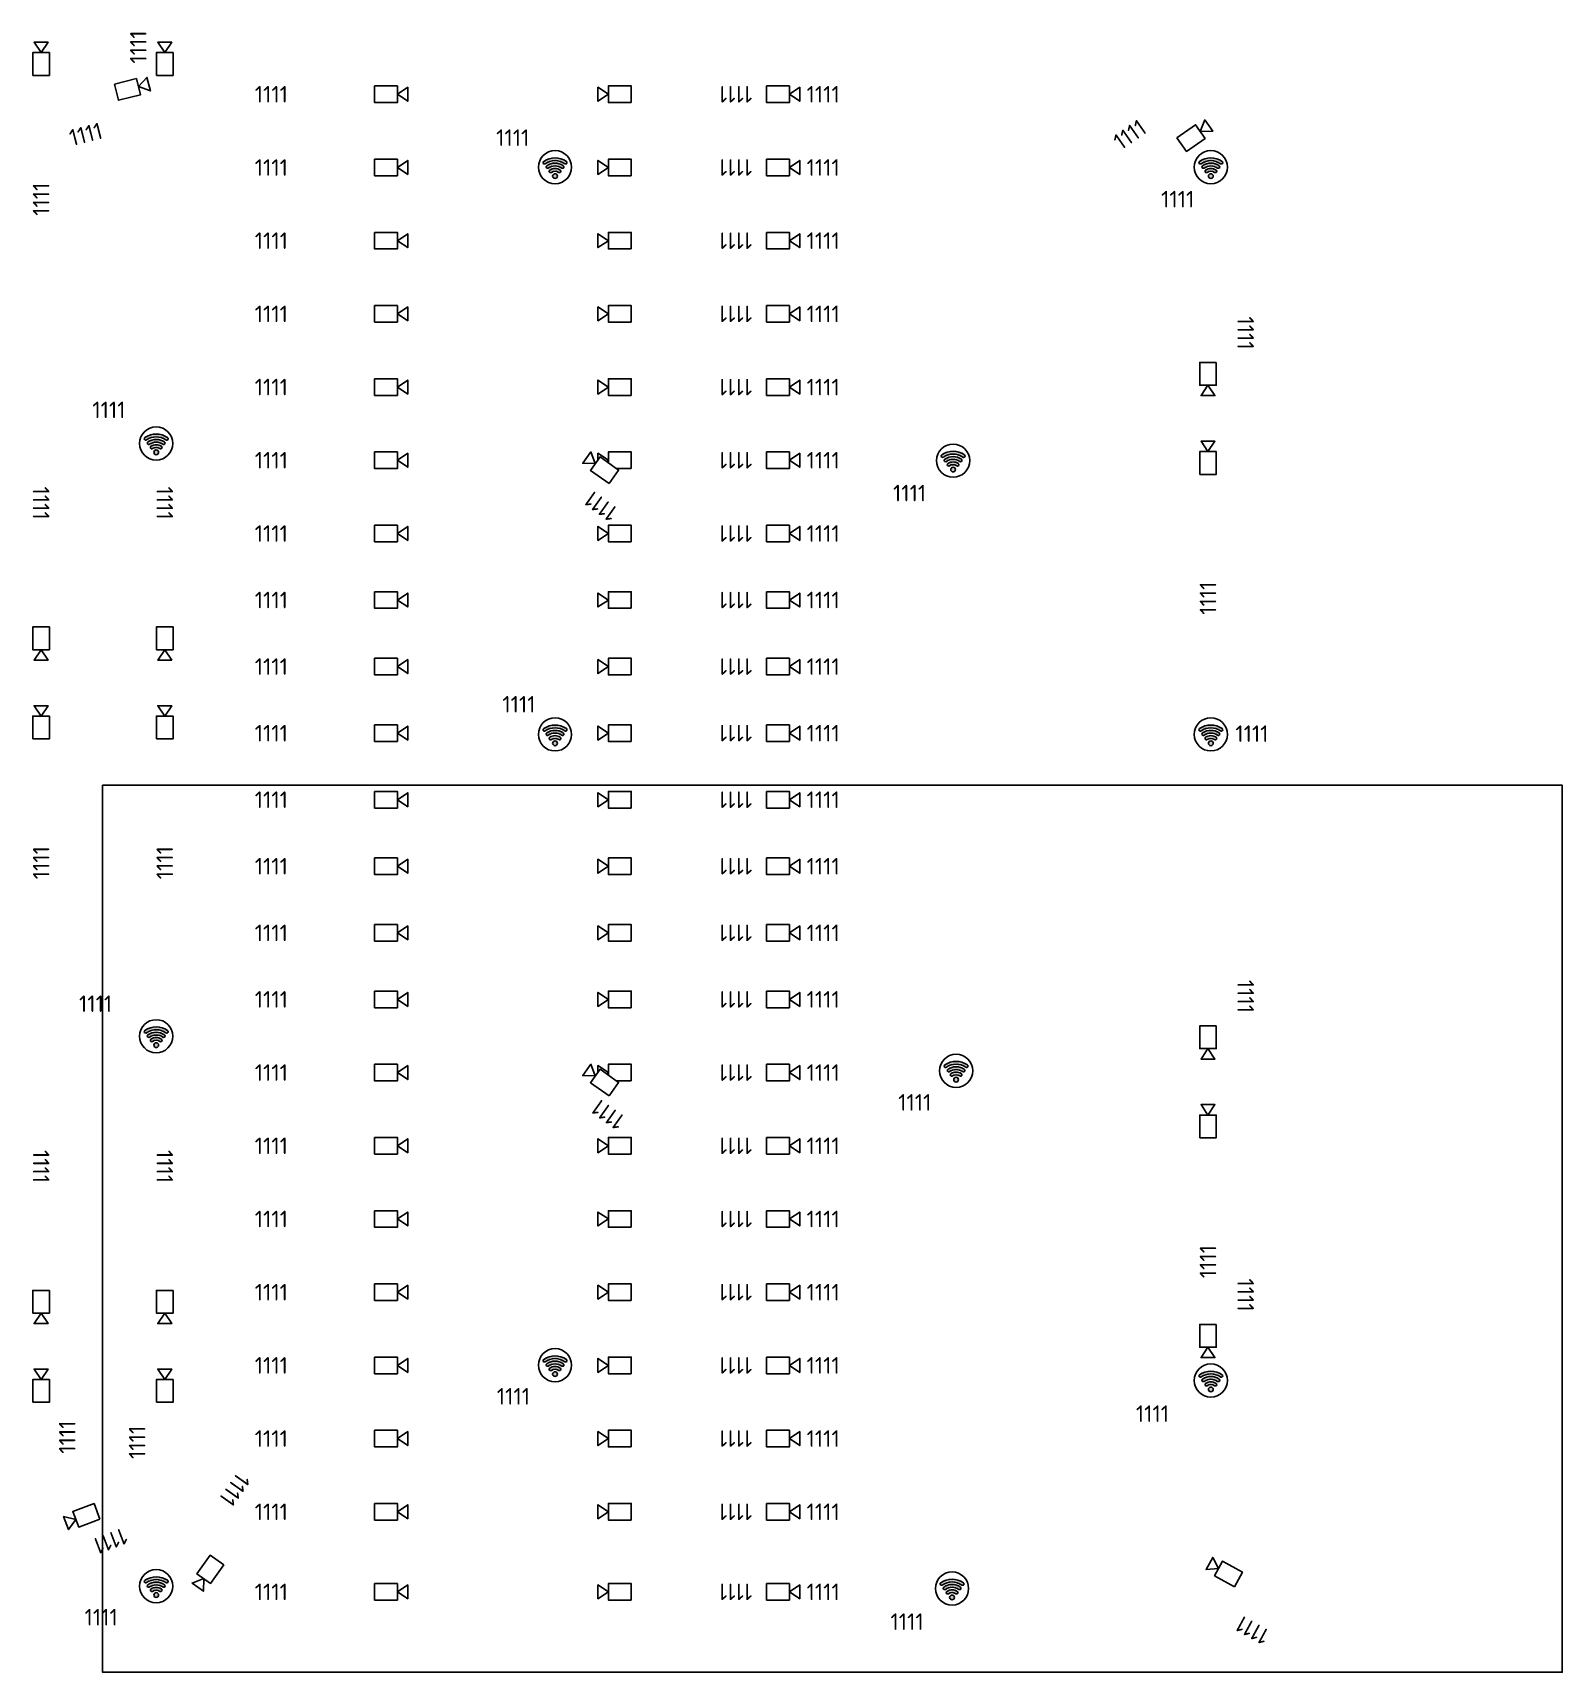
# Model space of a CAD drawing. Header units: millimetres. Extents: x -620 to 492225, y -805 to 106936.
# Drawn here: x 108115 to 154206, y -805 to 48616 of the extents above; entities that cross this region are included whole.
import ezdxf
from ezdxf.enums import TextEntityAlignment as Align

# ---------------------------------------------------------------- set-up
doc = ezdxf.new("R2010")
doc.units = ezdxf.units.MM
doc.set_wipeout_variables(frame=1)
for name, color, linetype in [('_WB_ATTR', 7, 'Continuous'), ('_WB_CAM_dome_2.8', 82, 'Continuous'), ('_WB_CAM_dome_4.0', 5, 'Continuous'), ('_WB_HIDDEN_ATTR', 7, 'Continuous'), ('_WB_WIFI_505', 5, 'Continuous')]:
    doc.layers.add(name, color=color, linetype=linetype)
doc.styles.add('WB_ISOCPEUR', font='isocpeur.ttf')

# ---------------------------------------------------------------- blocks, each defined once
blk = doc.blocks.new('camera')
at = {"layer": '_WB_ATTR', "style": 'WB_ISOCPEUR', "flags": 8}
blk.add_attdef('NAME', text='', height=250, dxfattribs=at).set_placement((619, 11), align=Align.MIDDLE_LEFT)
at = {"layer": '_WB_HIDDEN_ATTR', "style": 'WB_ISOCPEUR', "flags": 1}
for tag, p in [('MAC', (0, -671)), ('SERIAL_NUMBER', (0, -1002)), ('ICON', (0, -1333))]:
    blk.add_attdef(tag, text='', height=250, dxfattribs=at).set_placement(p, align=Align.MIDDLE_LEFT)
at = {"color": 255}
blk.add_wipeout([(0, 125), (343, 125), (343, 0), (500, 105), (500, -105), (343, 0), (343, -125), (0, -125)], dxfattribs=at)
blk.add_lwpolyline([(0, 125), (343, 125), (343, -125), (0, -125)], close=True)
blk.add_lwpolyline([(343, 0), (500, 105), (500, -105), (343, 0)])
at = {"layer": '_WB_HIDDEN_ATTR', "style": 'WB_ISOCPEUR', "flags": 1}
blk.add_attdef('IP', text='', height=250, dxfattribs=at).set_placement((0, -340), align=Align.MIDDLE_LEFT)
blk = doc.blocks.new('AP')
at = {"layer": '_WB_ATTR', "style": 'WB_ISOCPEUR', "flags": 8}
blk.add_attdef('NAME', text='', height=250, dxfattribs=at).set_placement((369, 11), align=Align.MIDDLE_LEFT)
at = {"layer": '_WB_HIDDEN_ATTR', "style": 'WB_ISOCPEUR', "flags": 1}
for tag, p in [('MAC', (-250, -753)), ('SERIAL_NUMBER', (-250, -1084)), ('ICON', (-250, -1416))]:
    blk.add_attdef(tag, text='', height=250, dxfattribs=at).set_placement(p, align=Align.MIDDLE_LEFT)
at = {"color": 255}
blk.add_wipeout([(0, 250), (-13, 250), (-22, 249), (-33, 248), (-48, 245), (-57, 243), (-71, 240), (-81, 237), (-94, 232), (-107, 226), (-121, 219), (-135, 210), (-148, 201), (-164, 188), (-172, 181), (-182, 171), (-191, 161), (-198, 152), (-205, 143), (-211, 134), (-218, 122), (-224, 111), (-230, 99), (-234, 88), (-238, 77), (-241, 65), (-244, 54), (-246, 44), (-248, 34), (-249, 18), (-250, 6), (-250, -10), (-249, -25), (-247, -41), (-244, -56), (-239, -73), (-236, -82), (-233, -92), (-226, -107), (-221, -117), (-214, -129), (-206, -142), (-197, -154), (-191, -161), (-186, -168), (-178, -176), (-172, -182), (-165, -188), (-157, -195), (-150, -200), (-143, -205), (-133, -212), (-125, -216), (-114, -223), (-104, -227), (-94, -232), (-84, -235), (-74, -239), (-63, -242), (-54, -244), (-41, -247), (-28, -248), (-14, -250), (0, -250), (16, -249), (34, -248), (51, -245), (62, -242), (78, -237), (91, -233), (108, -226), (120, -219), (130, -213), (140, -207), (151, -199), (161, -191), (173, -181), (173, -181), (187, -166), (198, -153), (198, -153), (207, -141), (211, -134), (217, -124), (223, -114), (223, -114), (228, -103), (232, -92), (238, -78), (241, -66), (244, -57), (246, -43), (248, -34), (249, -23), (250, -8), (250, 6), (249, 17), (248, 30), (247, 38), (247, 38), (246, 45), (244, 55), (242, 64), (239, 74), (236, 83), (232, 92), (226, 106), (220, 118), (212, 133), (204, 144), (199, 151), (191, 161), (186, 167), (176, 178), (165, 188), (154, 197), (146, 203), (138, 208), (127, 216), (110, 225), (96, 231), (87, 234), (81, 237), (66, 241), (59, 243), (48, 245), (38, 247), (32, 248), (21, 249), (12, 250)], dxfattribs=at)
h = blk.add_hatch(color=256)
h.dxf.hatch_style = 1
h.paths.add_polyline_path([(-171, 87, 1), (-147, 53, -0.313169), (147, 53, 1), (171, 87, 0.313169)])
h.paths.add_polyline_path([(101, -13, 1), (125, 22, 0.313169), (-125, 22, 1), (-101, -13, -0.313169)])
h.paths.add_polyline_path([(79, -44, 0.313169), (-79, -44, 1), (-55, -79, -0.313169), (55, -79, 1)])
h.paths.add_polyline_path([(36, -134, 1), (-36, -134, 1)])
for centre, radius in [((0, 0), 250), ((0, -134), 36)]:
    blk.add_circle(centre, radius)
for centre, radius, start, end in [((-159, 70), 21, 124.7778, 304.7778), ((0, -158), 299, 55.2222, 124.7778), ((0, -158), 257, 55.2222, 124.7778), ((-113, 4), 21, 124.7778, 304.7778), ((0, -158), 219, 55.2222, 124.7778), ((0, -158), 177, 55.2222, 124.7778), ((0, -158), 177, 55.2222, 124.7778), ((113, 4), 21, 235.2222, 55.2222), ((159, 70), 21, 235.2222, 55.2222), ((-67, -61), 21, 124.7778, 304.7778), ((0, -158), 139, 55.2222, 124.7778), ((0, -158), 97, 55.2222, 124.7778), ((67, -61), 21, 235.2222, 55.2222)]:
    blk.add_arc(centre, radius, start, end)
at = {"layer": '_WB_HIDDEN_ATTR', "style": 'WB_ISOCPEUR', "flags": 1}
blk.add_attdef('IP', text='', height=250, dxfattribs=at).set_placement((-250, -422), align=Align.MIDDLE_LEFT)

msp = doc.modelspace()

# ---------------------------------------------------------------- block references
at = {"layer": '_WB_CAM_dome_2.8', "color": 5}
ref = msp.add_blockref('camera', (108365, 47331), dxfattribs=dict(at, xscale=2, yscale=2, zscale=2, rotation=90))
ref.add_attrib('NAME', '1111', dxfattribs={"layer": '_WB_ATTR', "height": 500, "rotation": 90, "style": 'WB_ISOCPEUR'}).set_placement((108365, 43098), align=Align.MIDDLE_LEFT)
ref = msp.add_blockref('camera', (110636, 46824), dxfattribs=dict(at, xscale=2, yscale=2, zscale=2, rotation=14.19990353076022))
ref.add_attrib('NAME', '1111', dxfattribs={"layer": '_WB_ATTR', "height": 500, "rotation": 14.1999, "style": 'WB_ISOCPEUR'}).set_placement((109228, 45436), align=Align.MIDDLE_LEFT)
ref = msp.add_blockref('camera', (142736, 45245), dxfattribs=dict(at, xscale=1.999999999999999, yscale=1.999999999999999, zscale=1.999999999999999, rotation=34.92668640726029))
ref.add_attrib('NAME', '1111', dxfattribs={"layer": '_WB_ATTR', "height": 500, "rotation": 34.9267, "style": 'WB_ISOCPEUR'}).set_placement((140764, 45261), align=Align.MIDDLE_LEFT)
ref = msp.add_blockref('camera', (143531, 38679, 0), dxfattribs=dict(at, xscale=2, yscale=2, zscale=2, rotation=270))
ref.add_attrib('NAME', '1111', dxfattribs={"layer": '_WB_ATTR', "height": 500, "rotation": 270, "style": 'WB_ISOCPEUR'}).set_placement((144666, 40066, 0), align=Align.MIDDLE_LEFT)
ref = msp.add_blockref('camera', (143531, 35305, 0), dxfattribs=dict(at, xscale=2, yscale=2, zscale=2, rotation=90))
ref.add_attrib('NAME', '1111', dxfattribs={"layer": '_WB_ATTR', "height": 500, "rotation": 90, "style": 'WB_ISOCPEUR'}).set_placement((143531, 31072, 0), align=Align.MIDDLE_LEFT)
ref = msp.add_blockref('camera', (108365, 30705), dxfattribs=dict(at, xscale=2, yscale=2, zscale=2, rotation=270))
ref.add_attrib('NAME', '1111', dxfattribs={"layer": '_WB_ATTR', "height": 500, "rotation": 270, "style": 'WB_ISOCPEUR'}).set_placement((108365, 34939), align=Align.MIDDLE_LEFT)
ref = msp.add_blockref('camera', (112091, 30705), dxfattribs=dict(at, xscale=2, yscale=2, zscale=2, rotation=270))
ref.add_attrib('NAME', '1111', dxfattribs={"layer": '_WB_ATTR', "height": 500, "rotation": 270, "style": 'WB_ISOCPEUR'}).set_placement((112091, 34939), align=Align.MIDDLE_LEFT)
ref = msp.add_blockref('camera', (108365, 27331), dxfattribs=dict(at, xscale=2, yscale=2, zscale=2, rotation=90))
ref.add_attrib('NAME', '1111', dxfattribs={"layer": '_WB_ATTR', "height": 500, "rotation": 90, "style": 'WB_ISOCPEUR'}).set_placement((108365, 23098), align=Align.MIDDLE_LEFT)
ref = msp.add_blockref('camera', (112091, 27331), dxfattribs=dict(at, xscale=2, yscale=2, zscale=2, rotation=90))
ref.add_attrib('NAME', '1111', dxfattribs={"layer": '_WB_ATTR', "height": 500, "rotation": 90, "style": 'WB_ISOCPEUR'}).set_placement((112091, 23098), align=Align.MIDDLE_LEFT)
ref = msp.add_blockref('camera', (143531, 18679, 0), dxfattribs=dict(at, xscale=2, yscale=2, zscale=2, rotation=270))
ref.add_attrib('NAME', '1111', dxfattribs={"layer": '_WB_ATTR', "height": 500, "rotation": 270, "style": 'WB_ISOCPEUR'}).set_placement((144666, 20066, 0), align=Align.MIDDLE_LEFT)
ref = msp.add_blockref('camera', (143531, 15305, 0), dxfattribs=dict(at, xscale=2, yscale=2, zscale=2, rotation=90))
ref.add_attrib('NAME', '1111', dxfattribs={"layer": '_WB_ATTR', "height": 500, "rotation": 90, "style": 'WB_ISOCPEUR'}).set_placement((143531, 11072, 0), align=Align.MIDDLE_LEFT)
ref = msp.add_blockref('camera', (108365, 10705), dxfattribs=dict(at, xscale=2, yscale=2, zscale=2, rotation=270))
ref.add_attrib('NAME', '1111', dxfattribs={"layer": '_WB_ATTR', "height": 500, "rotation": 270, "style": 'WB_ISOCPEUR'}).set_placement((108365, 14939), align=Align.MIDDLE_LEFT)
ref = msp.add_blockref('camera', (112091, 10705), dxfattribs=dict(at, xscale=2, yscale=2, zscale=2, rotation=270))
ref.add_attrib('NAME', '1111', dxfattribs={"layer": '_WB_ATTR', "height": 500, "rotation": 270, "style": 'WB_ISOCPEUR'}).set_placement((112091, 14939), align=Align.MIDDLE_LEFT)
ref = msp.add_blockref('camera', (108365, 7331), dxfattribs=dict(at, xscale=2, yscale=2, zscale=2, rotation=90))
ref.add_attrib('NAME', '1111', dxfattribs={"layer": '_WB_ATTR', "height": 500, "rotation": 90, "style": 'WB_ISOCPEUR'}).set_placement((109150, 5783), align=Align.MIDDLE_LEFT)
ref = msp.add_blockref('camera', (112091, 7331), dxfattribs=dict(at, xscale=2, yscale=2, zscale=2, rotation=90))
ref.add_attrib('NAME', '1111', dxfattribs={"layer": '_WB_ATTR', "height": 500, "rotation": 90, "style": 'WB_ISOCPEUR'}).set_placement((111258, 5625), align=Align.MIDDLE_LEFT)
ref = msp.add_blockref('camera', (110051, 4047), dxfattribs=dict(at, xscale=2, yscale=2, zscale=2, rotation=200.7667519702324))
ref.add_attrib('NAME', '1111', dxfattribs={"layer": '_WB_ATTR', "height": 500, "rotation": 200.7668, "style": 'WB_ISOCPEUR'}).set_placement((110926, 3330), align=Align.MIDDLE_LEFT)
ref = msp.add_blockref('camera', (144450, 1993, 0), dxfattribs=dict(at, xscale=2, yscale=2, zscale=2, rotation=151.34917674168))
ref.add_attrib('NAME', '1111', dxfattribs={"layer": '_WB_ATTR', "height": 500, "rotation": 151.3492, "style": 'WB_ISOCPEUR'}).set_placement((145313, 219, 0), align=Align.MIDDLE_LEFT)
at = {"layer": '_WB_CAM_dome_4.0', "color": 5}
ref = msp.add_blockref('camera', (118415, 46762, 0), dxfattribs=dict(at, xscale=2, yscale=2, zscale=2))
ref.add_attrib('NAME', '1111', dxfattribs={"layer": '_WB_ATTR', "height": 500, "style": 'WB_ISOCPEUR'}).set_placement((114802, 46762, 0), align=Align.MIDDLE_LEFT)
ref = msp.add_blockref('camera', (126148, 46762, 0), dxfattribs=dict(at, xscale=2, yscale=2, zscale=2, rotation=180))
ref.add_attrib('NAME', '1111', dxfattribs={"layer": '_WB_ATTR', "height": 500, "rotation": 180, "style": 'WB_ISOCPEUR'}).set_placement((129796, 46762, 0), align=Align.MIDDLE_LEFT)
ref = msp.add_blockref('camera', (130230, 46762, 0), dxfattribs=dict(at, xscale=2, yscale=2, zscale=2))
ref.add_attrib('NAME', '1111', dxfattribs={"layer": '_WB_ATTR', "height": 500, "style": 'WB_ISOCPEUR'}).set_placement((131433, 46762, 0), align=Align.MIDDLE_LEFT)
ref = msp.add_blockref('camera', (118415, 44556, 0), dxfattribs=dict(at, xscale=2, yscale=2, zscale=2))
ref.add_attrib('NAME', '1111', dxfattribs={"layer": '_WB_ATTR', "height": 500, "style": 'WB_ISOCPEUR'}).set_placement((114802, 44556, 0), align=Align.MIDDLE_LEFT)
ref = msp.add_blockref('camera', (126148, 44556, 0), dxfattribs=dict(at, xscale=2, yscale=2, zscale=2, rotation=180))
ref.add_attrib('NAME', '1111', dxfattribs={"layer": '_WB_ATTR', "height": 500, "rotation": 180, "style": 'WB_ISOCPEUR'}).set_placement((129796, 44556, 0), align=Align.MIDDLE_LEFT)
ref = msp.add_blockref('camera', (130230, 44556, 0), dxfattribs=dict(at, xscale=2, yscale=2, zscale=2))
ref.add_attrib('NAME', '1111', dxfattribs={"layer": '_WB_ATTR', "height": 500, "style": 'WB_ISOCPEUR'}).set_placement((131433, 44556, 0), align=Align.MIDDLE_LEFT)
ref = msp.add_blockref('camera', (118415, 42349, 0), dxfattribs=dict(at, xscale=2, yscale=2, zscale=2))
ref.add_attrib('NAME', '1111', dxfattribs={"layer": '_WB_ATTR', "height": 500, "style": 'WB_ISOCPEUR'}).set_placement((114802, 42349, 0), align=Align.MIDDLE_LEFT)
ref = msp.add_blockref('camera', (126148, 42349, 0), dxfattribs=dict(at, xscale=2, yscale=2, zscale=2, rotation=180))
ref.add_attrib('NAME', '1111', dxfattribs={"layer": '_WB_ATTR', "height": 500, "rotation": 180, "style": 'WB_ISOCPEUR'}).set_placement((129796, 42349, 0), align=Align.MIDDLE_LEFT)
ref = msp.add_blockref('camera', (130230, 42349, 0), dxfattribs=dict(at, xscale=2, yscale=2, zscale=2))
ref.add_attrib('NAME', '1111', dxfattribs={"layer": '_WB_ATTR', "height": 500, "style": 'WB_ISOCPEUR'}).set_placement((131433, 42349, 0), align=Align.MIDDLE_LEFT)
ref = msp.add_blockref('camera', (118415, 40143, 0), dxfattribs=dict(at, xscale=2, yscale=2, zscale=2))
ref.add_attrib('NAME', '1111', dxfattribs={"layer": '_WB_ATTR', "height": 500, "style": 'WB_ISOCPEUR'}).set_placement((114802, 40143, 0), align=Align.MIDDLE_LEFT)
ref = msp.add_blockref('camera', (126148, 40143, 0), dxfattribs=dict(at, xscale=2, yscale=2, zscale=2, rotation=180))
ref.add_attrib('NAME', '1111', dxfattribs={"layer": '_WB_ATTR', "height": 500, "rotation": 180, "style": 'WB_ISOCPEUR'}).set_placement((129796, 40143, 0), align=Align.MIDDLE_LEFT)
ref = msp.add_blockref('camera', (130230, 40143, 0), dxfattribs=dict(at, xscale=2, yscale=2, zscale=2))
ref.add_attrib('NAME', '1111', dxfattribs={"layer": '_WB_ATTR', "height": 500, "style": 'WB_ISOCPEUR'}).set_placement((131433, 40143, 0), align=Align.MIDDLE_LEFT)
ref = msp.add_blockref('camera', (118415, 37936, 0), dxfattribs=dict(at, xscale=2, yscale=2, zscale=2))
ref.add_attrib('NAME', '1111', dxfattribs={"layer": '_WB_ATTR', "height": 500, "style": 'WB_ISOCPEUR'}).set_placement((114802, 37936, 0), align=Align.MIDDLE_LEFT)
ref = msp.add_blockref('camera', (126148, 37936, 0), dxfattribs=dict(at, xscale=2, yscale=2, zscale=2, rotation=180))
ref.add_attrib('NAME', '1111', dxfattribs={"layer": '_WB_ATTR', "height": 500, "rotation": 180, "style": 'WB_ISOCPEUR'}).set_placement((129796, 37936, 0), align=Align.MIDDLE_LEFT)
ref = msp.add_blockref('camera', (130230, 37936, 0), dxfattribs=dict(at, xscale=2, yscale=2, zscale=2))
ref.add_attrib('NAME', '1111', dxfattribs={"layer": '_WB_ATTR', "height": 500, "style": 'WB_ISOCPEUR'}).set_placement((131433, 37936, 0), align=Align.MIDDLE_LEFT)
ref = msp.add_blockref('camera', (118415, 35730, 0), dxfattribs=dict(at, xscale=2, yscale=2, zscale=2))
ref.add_attrib('NAME', '1111', dxfattribs={"layer": '_WB_ATTR', "height": 500, "style": 'WB_ISOCPEUR'}).set_placement((114802, 35730, 0), align=Align.MIDDLE_LEFT)
ref = msp.add_blockref('camera', (126148, 35730, 0), dxfattribs=dict(at, xscale=2, yscale=2, zscale=2, rotation=180))
ref.add_attrib('NAME', '1111', dxfattribs={"layer": '_WB_ATTR', "height": 500, "rotation": 180, "style": 'WB_ISOCPEUR'}).set_placement((129796, 35730, 0), align=Align.MIDDLE_LEFT)
ref = msp.add_blockref('camera', (130230, 35730, 0), dxfattribs=dict(at, xscale=2, yscale=2, zscale=2))
ref.add_attrib('NAME', '1111', dxfattribs={"layer": '_WB_ATTR', "height": 500, "style": 'WB_ISOCPEUR'}).set_placement((131433, 35730, 0), align=Align.MIDDLE_LEFT)
ref = msp.add_blockref('camera', (118415, 33523, 0), dxfattribs=dict(at, xscale=2, yscale=2, zscale=2))
ref.add_attrib('NAME', '1111', dxfattribs={"layer": '_WB_ATTR', "height": 500, "style": 'WB_ISOCPEUR'}).set_placement((114802, 33523, 0), align=Align.MIDDLE_LEFT)
ref = msp.add_blockref('camera', (126148, 33523, 0), dxfattribs=dict(at, xscale=2, yscale=2, zscale=2, rotation=180))
ref.add_attrib('NAME', '1111', dxfattribs={"layer": '_WB_ATTR', "height": 500, "rotation": 180, "style": 'WB_ISOCPEUR'}).set_placement((129796, 33523, 0), align=Align.MIDDLE_LEFT)
ref = msp.add_blockref('camera', (130230, 33523, 0), dxfattribs=dict(at, xscale=2, yscale=2, zscale=2))
ref.add_attrib('NAME', '1111', dxfattribs={"layer": '_WB_ATTR', "height": 500, "style": 'WB_ISOCPEUR'}).set_placement((131433, 33523, 0), align=Align.MIDDLE_LEFT)
ref = msp.add_blockref('camera', (118415, 31517, 0), dxfattribs=dict(at, xscale=2, yscale=2, zscale=2))
ref.add_attrib('NAME', '1111', dxfattribs={"layer": '_WB_ATTR', "height": 500, "style": 'WB_ISOCPEUR'}).set_placement((114802, 31517, 0), align=Align.MIDDLE_LEFT)
ref = msp.add_blockref('camera', (126148, 31517, 0), dxfattribs=dict(at, xscale=2, yscale=2, zscale=2, rotation=180))
ref.add_attrib('NAME', '1111', dxfattribs={"layer": '_WB_ATTR', "height": 500, "rotation": 180, "style": 'WB_ISOCPEUR'}).set_placement((129796, 31517, 0), align=Align.MIDDLE_LEFT)
ref = msp.add_blockref('camera', (130230, 31517, 0), dxfattribs=dict(at, xscale=2, yscale=2, zscale=2))
ref.add_attrib('NAME', '1111', dxfattribs={"layer": '_WB_ATTR', "height": 500, "style": 'WB_ISOCPEUR'}).set_placement((131433, 31517, 0), align=Align.MIDDLE_LEFT)
ref = msp.add_blockref('camera', (118415, 29510, 0), dxfattribs=dict(at, xscale=2, yscale=2, zscale=2))
ref.add_attrib('NAME', '1111', dxfattribs={"layer": '_WB_ATTR', "height": 500, "style": 'WB_ISOCPEUR'}).set_placement((114802, 29510, 0), align=Align.MIDDLE_LEFT)
ref = msp.add_blockref('camera', (126148, 29510, 0), dxfattribs=dict(at, xscale=2, yscale=2, zscale=2, rotation=180))
ref.add_attrib('NAME', '1111', dxfattribs={"layer": '_WB_ATTR', "height": 500, "rotation": 180, "style": 'WB_ISOCPEUR'}).set_placement((129796, 29510, 0), align=Align.MIDDLE_LEFT)
ref = msp.add_blockref('camera', (130230, 29510, 0), dxfattribs=dict(at, xscale=2, yscale=2, zscale=2))
ref.add_attrib('NAME', '1111', dxfattribs={"layer": '_WB_ATTR', "height": 500, "style": 'WB_ISOCPEUR'}).set_placement((131433, 29510, 0), align=Align.MIDDLE_LEFT)
ref = msp.add_blockref('camera', (118415, 27504, 0), dxfattribs=dict(at, xscale=2, yscale=2, zscale=2))
ref.add_attrib('NAME', '1111', dxfattribs={"layer": '_WB_ATTR', "height": 500, "style": 'WB_ISOCPEUR'}).set_placement((114802, 27504, 0), align=Align.MIDDLE_LEFT)
ref = msp.add_blockref('camera', (126148, 27504, 0), dxfattribs=dict(at, xscale=2, yscale=2, zscale=2, rotation=180))
ref.add_attrib('NAME', '1111', dxfattribs={"layer": '_WB_ATTR', "height": 500, "rotation": 180, "style": 'WB_ISOCPEUR'}).set_placement((129796, 27504, 0), align=Align.MIDDLE_LEFT)
ref = msp.add_blockref('camera', (130230, 27504, 0), dxfattribs=dict(at, xscale=2, yscale=2, zscale=2))
ref.add_attrib('NAME', '1111', dxfattribs={"layer": '_WB_ATTR', "height": 500, "style": 'WB_ISOCPEUR'}).set_placement((131433, 27504, 0), align=Align.MIDDLE_LEFT)
ref = msp.add_blockref('camera', (118415, 25497, 0), dxfattribs=dict(at, xscale=2, yscale=2, zscale=2))
ref.add_attrib('NAME', '1111', dxfattribs={"layer": '_WB_ATTR', "height": 500, "style": 'WB_ISOCPEUR'}).set_placement((114802, 25497, 0), align=Align.MIDDLE_LEFT)
ref = msp.add_blockref('camera', (126148, 25497, 0), dxfattribs=dict(at, xscale=2, yscale=2, zscale=2, rotation=180))
ref.add_attrib('NAME', '1111', dxfattribs={"layer": '_WB_ATTR', "height": 500, "rotation": 180, "style": 'WB_ISOCPEUR'}).set_placement((129796, 25497, 0), align=Align.MIDDLE_LEFT)
ref = msp.add_blockref('camera', (130230, 25497, 0), dxfattribs=dict(at, xscale=2, yscale=2, zscale=2))
ref.add_attrib('NAME', '1111', dxfattribs={"layer": '_WB_ATTR', "height": 500, "style": 'WB_ISOCPEUR'}).set_placement((131433, 25497, 0), align=Align.MIDDLE_LEFT)
ref = msp.add_blockref('camera', (118415, 23491, 0), dxfattribs=dict(at, xscale=2, yscale=2, zscale=2))
ref.add_attrib('NAME', '1111', dxfattribs={"layer": '_WB_ATTR', "height": 500, "style": 'WB_ISOCPEUR'}).set_placement((114802, 23491, 0), align=Align.MIDDLE_LEFT)
ref = msp.add_blockref('camera', (126148, 23491, 0), dxfattribs=dict(at, xscale=2, yscale=2, zscale=2, rotation=180))
ref.add_attrib('NAME', '1111', dxfattribs={"layer": '_WB_ATTR', "height": 500, "rotation": 180, "style": 'WB_ISOCPEUR'}).set_placement((129796, 23491, 0), align=Align.MIDDLE_LEFT)
ref = msp.add_blockref('camera', (130230, 23491, 0), dxfattribs=dict(at, xscale=2, yscale=2, zscale=2))
ref.add_attrib('NAME', '1111', dxfattribs={"layer": '_WB_ATTR', "height": 500, "style": 'WB_ISOCPEUR'}).set_placement((131433, 23491, 0), align=Align.MIDDLE_LEFT)
ref = msp.add_blockref('camera', (118415, 21484, 0), dxfattribs=dict(at, xscale=2, yscale=2, zscale=2))
ref.add_attrib('NAME', '1111', dxfattribs={"layer": '_WB_ATTR', "height": 500, "style": 'WB_ISOCPEUR'}).set_placement((114802, 21484, 0), align=Align.MIDDLE_LEFT)
ref = msp.add_blockref('camera', (126148, 21484, 0), dxfattribs=dict(at, xscale=2, yscale=2, zscale=2, rotation=180))
ref.add_attrib('NAME', '1111', dxfattribs={"layer": '_WB_ATTR', "height": 500, "rotation": 180, "style": 'WB_ISOCPEUR'}).set_placement((129796, 21484, 0), align=Align.MIDDLE_LEFT)
ref = msp.add_blockref('camera', (130230, 21484, 0), dxfattribs=dict(at, xscale=2, yscale=2, zscale=2))
ref.add_attrib('NAME', '1111', dxfattribs={"layer": '_WB_ATTR', "height": 500, "style": 'WB_ISOCPEUR'}).set_placement((131433, 21484, 0), align=Align.MIDDLE_LEFT)
ref = msp.add_blockref('camera', (118415, 19478, 0), dxfattribs=dict(at, xscale=2, yscale=2, zscale=2))
ref.add_attrib('NAME', '1111', dxfattribs={"layer": '_WB_ATTR', "height": 500, "style": 'WB_ISOCPEUR'}).set_placement((114802, 19478, 0), align=Align.MIDDLE_LEFT)
ref = msp.add_blockref('camera', (126148, 19478, 0), dxfattribs=dict(at, xscale=2, yscale=2, zscale=2, rotation=180))
ref.add_attrib('NAME', '1111', dxfattribs={"layer": '_WB_ATTR', "height": 500, "rotation": 180, "style": 'WB_ISOCPEUR'}).set_placement((129796, 19478, 0), align=Align.MIDDLE_LEFT)
ref = msp.add_blockref('camera', (130230, 19478, 0), dxfattribs=dict(at, xscale=2, yscale=2, zscale=2))
ref.add_attrib('NAME', '1111', dxfattribs={"layer": '_WB_ATTR', "height": 500, "style": 'WB_ISOCPEUR'}).set_placement((131433, 19478, 0), align=Align.MIDDLE_LEFT)
ref = msp.add_blockref('camera', (118415, 17271, 0), dxfattribs=dict(at, xscale=2, yscale=2, zscale=2))
ref.add_attrib('NAME', '1111', dxfattribs={"layer": '_WB_ATTR', "height": 500, "style": 'WB_ISOCPEUR'}).set_placement((114802, 17271, 0), align=Align.MIDDLE_LEFT)
ref = msp.add_blockref('camera', (126148, 17271, 0), dxfattribs=dict(at, xscale=2, yscale=2, zscale=2, rotation=180))
ref.add_attrib('NAME', '1111', dxfattribs={"layer": '_WB_ATTR', "height": 500, "rotation": 180, "style": 'WB_ISOCPEUR'}).set_placement((129796, 17271, 0), align=Align.MIDDLE_LEFT)
ref = msp.add_blockref('camera', (130230, 17271, 0), dxfattribs=dict(at, xscale=2, yscale=2, zscale=2))
ref.add_attrib('NAME', '1111', dxfattribs={"layer": '_WB_ATTR', "height": 500, "style": 'WB_ISOCPEUR'}).set_placement((131433, 17271, 0), align=Align.MIDDLE_LEFT)
ref = msp.add_blockref('camera', (118415, 15065, 0), dxfattribs=dict(at, xscale=2, yscale=2, zscale=2))
ref.add_attrib('NAME', '1111', dxfattribs={"layer": '_WB_ATTR', "height": 500, "style": 'WB_ISOCPEUR'}).set_placement((114802, 15065, 0), align=Align.MIDDLE_LEFT)
ref = msp.add_blockref('camera', (126148, 15065, 0), dxfattribs=dict(at, xscale=2, yscale=2, zscale=2, rotation=180))
ref.add_attrib('NAME', '1111', dxfattribs={"layer": '_WB_ATTR', "height": 500, "rotation": 180, "style": 'WB_ISOCPEUR'}).set_placement((129796, 15065, 0), align=Align.MIDDLE_LEFT)
ref = msp.add_blockref('camera', (130230, 15065, 0), dxfattribs=dict(at, xscale=2, yscale=2, zscale=2))
ref.add_attrib('NAME', '1111', dxfattribs={"layer": '_WB_ATTR', "height": 500, "style": 'WB_ISOCPEUR'}).set_placement((131433, 15065, 0), align=Align.MIDDLE_LEFT)
ref = msp.add_blockref('camera', (118415, 12858, 0), dxfattribs=dict(at, xscale=2, yscale=2, zscale=2))
ref.add_attrib('NAME', '1111', dxfattribs={"layer": '_WB_ATTR', "height": 500, "style": 'WB_ISOCPEUR'}).set_placement((114802, 12858, 0), align=Align.MIDDLE_LEFT)
ref = msp.add_blockref('camera', (126148, 12858, 0), dxfattribs=dict(at, xscale=2, yscale=2, zscale=2, rotation=180))
ref.add_attrib('NAME', '1111', dxfattribs={"layer": '_WB_ATTR', "height": 500, "rotation": 180, "style": 'WB_ISOCPEUR'}).set_placement((129796, 12858, 0), align=Align.MIDDLE_LEFT)
ref = msp.add_blockref('camera', (130230, 12858, 0), dxfattribs=dict(at, xscale=2, yscale=2, zscale=2))
ref.add_attrib('NAME', '1111', dxfattribs={"layer": '_WB_ATTR', "height": 500, "style": 'WB_ISOCPEUR'}).set_placement((131433, 12858, 0), align=Align.MIDDLE_LEFT)
ref = msp.add_blockref('camera', (118415, 10652, 0), dxfattribs=dict(at, xscale=2, yscale=2, zscale=2))
ref.add_attrib('NAME', '1111', dxfattribs={"layer": '_WB_ATTR', "height": 500, "style": 'WB_ISOCPEUR'}).set_placement((114802, 10652, 0), align=Align.MIDDLE_LEFT)
ref = msp.add_blockref('camera', (126148, 10652, 0), dxfattribs=dict(at, xscale=2, yscale=2, zscale=2, rotation=180))
ref.add_attrib('NAME', '1111', dxfattribs={"layer": '_WB_ATTR', "height": 500, "rotation": 180, "style": 'WB_ISOCPEUR'}).set_placement((129796, 10652, 0), align=Align.MIDDLE_LEFT)
ref = msp.add_blockref('camera', (130230, 10652, 0), dxfattribs=dict(at, xscale=2, yscale=2, zscale=2))
ref.add_attrib('NAME', '1111', dxfattribs={"layer": '_WB_ATTR', "height": 500, "style": 'WB_ISOCPEUR'}).set_placement((131433, 10652, 0), align=Align.MIDDLE_LEFT)
ref = msp.add_blockref('camera', (118415, 8445, 0), dxfattribs=dict(at, xscale=2, yscale=2, zscale=2))
ref.add_attrib('NAME', '1111', dxfattribs={"layer": '_WB_ATTR', "height": 500, "style": 'WB_ISOCPEUR'}).set_placement((114802, 8445, 0), align=Align.MIDDLE_LEFT)
ref = msp.add_blockref('camera', (126148, 8445, 0), dxfattribs=dict(at, xscale=2, yscale=2, zscale=2, rotation=180))
ref.add_attrib('NAME', '1111', dxfattribs={"layer": '_WB_ATTR', "height": 500, "rotation": 180, "style": 'WB_ISOCPEUR'}).set_placement((129796, 8445, 0), align=Align.MIDDLE_LEFT)
ref = msp.add_blockref('camera', (130230, 8445, 0), dxfattribs=dict(at, xscale=2, yscale=2, zscale=2))
ref.add_attrib('NAME', '1111', dxfattribs={"layer": '_WB_ATTR', "height": 500, "style": 'WB_ISOCPEUR'}).set_placement((131433, 8445, 0), align=Align.MIDDLE_LEFT)
ref = msp.add_blockref('camera', (118415, 6239, 0), dxfattribs=dict(at, xscale=2, yscale=2, zscale=2))
ref.add_attrib('NAME', '1111', dxfattribs={"layer": '_WB_ATTR', "height": 500, "style": 'WB_ISOCPEUR'}).set_placement((114802, 6239, 0), align=Align.MIDDLE_LEFT)
ref = msp.add_blockref('camera', (126148, 6239, 0), dxfattribs=dict(at, xscale=2, yscale=2, zscale=2, rotation=180))
ref.add_attrib('NAME', '1111', dxfattribs={"layer": '_WB_ATTR', "height": 500, "rotation": 180, "style": 'WB_ISOCPEUR'}).set_placement((129796, 6239, 0), align=Align.MIDDLE_LEFT)
ref = msp.add_blockref('camera', (130230, 6239, 0), dxfattribs=dict(at, xscale=2, yscale=2, zscale=2))
ref.add_attrib('NAME', '1111', dxfattribs={"layer": '_WB_ATTR', "height": 500, "style": 'WB_ISOCPEUR'}).set_placement((131433, 6239, 0), align=Align.MIDDLE_LEFT)
ref = msp.add_blockref('camera', (118415, 4032, 0), dxfattribs=dict(at, xscale=2, yscale=2, zscale=2))
ref.add_attrib('NAME', '1111', dxfattribs={"layer": '_WB_ATTR', "height": 500, "style": 'WB_ISOCPEUR'}).set_placement((114802, 4032, 0), align=Align.MIDDLE_LEFT)
ref = msp.add_blockref('camera', (126148, 4032, 0), dxfattribs=dict(at, xscale=2, yscale=2, zscale=2, rotation=180))
ref.add_attrib('NAME', '1111', dxfattribs={"layer": '_WB_ATTR', "height": 500, "rotation": 180, "style": 'WB_ISOCPEUR'}).set_placement((129796, 4032, 0), align=Align.MIDDLE_LEFT)
ref = msp.add_blockref('camera', (130230, 4032, 0), dxfattribs=dict(at, xscale=2, yscale=2, zscale=2))
ref.add_attrib('NAME', '1111', dxfattribs={"layer": '_WB_ATTR', "height": 500, "style": 'WB_ISOCPEUR'}).set_placement((131433, 4032, 0), align=Align.MIDDLE_LEFT)
ref = msp.add_blockref('camera', (118415, 1618), dxfattribs=dict(at, xscale=2, yscale=2, zscale=2))
ref.add_attrib('NAME', '1111', dxfattribs={"layer": '_WB_ATTR', "height": 500, "style": 'WB_ISOCPEUR'}).set_placement((114802, 1618), align=Align.MIDDLE_LEFT)
ref = msp.add_blockref('camera', (126148, 1618), dxfattribs=dict(at, xscale=2, yscale=2, zscale=2, rotation=180))
ref.add_attrib('NAME', '1111', dxfattribs={"layer": '_WB_ATTR', "height": 500, "rotation": 180, "style": 'WB_ISOCPEUR'}).set_placement((129796, 1618), align=Align.MIDDLE_LEFT)
ref = msp.add_blockref('camera', (130230, 1618), dxfattribs=dict(at, xscale=2, yscale=2, zscale=2))
ref.add_attrib('NAME', '1111', dxfattribs={"layer": '_WB_ATTR', "height": 500, "style": 'WB_ISOCPEUR'}).set_placement((131433, 1618), align=Align.MIDDLE_LEFT)
at = {"layer": '_WB_WIFI_505'}
ref = msp.add_blockref('AP', (123853, 44564), dxfattribs=dict(at, xscale=2, yscale=2, zscale=2))
ref.add_attrib('NAME', '1111', dxfattribs={"layer": '_WB_ATTR', "height": 500, "style": 'WB_ISOCPEUR'}).set_placement((122079, 45454), align=Align.MIDDLE_LEFT)
ref = msp.add_blockref('AP', (111834, 36237), dxfattribs=dict(at, xscale=2, yscale=2, zscale=2))
ref.add_attrib('NAME', '1111', dxfattribs={"layer": '_WB_ATTR', "height": 500, "style": 'WB_ISOCPEUR'}).set_placement((109908, 37249), align=Align.MIDDLE_LEFT)
ref = msp.add_blockref('AP', (135849, 35718), dxfattribs=dict(at, xscale=2, yscale=2, zscale=2))
ref.add_attrib('NAME', '1111', dxfattribs={"layer": '_WB_ATTR', "height": 500, "style": 'WB_ISOCPEUR'}).set_placement((134037, 34741), align=Align.MIDDLE_LEFT)
ref = msp.add_blockref('AP', (123853, 27466), dxfattribs=dict(at, xscale=2, yscale=2, zscale=2))
ref.add_attrib('NAME', '1111', dxfattribs={"layer": '_WB_ATTR', "height": 500, "style": 'WB_ISOCPEUR'}).set_placement((122264, 28374), align=Align.MIDDLE_LEFT)
ref = msp.add_blockref('AP', (143617, 27466), dxfattribs=dict(at, xscale=2, yscale=2, zscale=2))
ref.add_attrib('NAME', '1111', dxfattribs={"layer": '_WB_ATTR', "height": 500, "style": 'WB_ISOCPEUR'}).set_placement((144354, 27488), align=Align.MIDDLE_LEFT)
ref = msp.add_blockref('AP', (111834, 18366), dxfattribs=dict(at, xscale=2, yscale=2, zscale=2))
ref.add_attrib('NAME', '1111', dxfattribs={"layer": '_WB_ATTR', "height": 500, "style": 'WB_ISOCPEUR'}).set_placement((109506, 19346), align=Align.MIDDLE_LEFT)
ref = msp.add_blockref('AP', (135940, 17325), dxfattribs=dict(at, xscale=2, yscale=2, zscale=2))
ref.add_attrib('NAME', '1111', dxfattribs={"layer": '_WB_ATTR', "height": 500, "style": 'WB_ISOCPEUR'}).set_placement((134194, 16373), align=Align.MIDDLE_LEFT)
ref = msp.add_blockref('AP', (123853, 8450), dxfattribs=dict(at, xscale=2, yscale=2, zscale=2))
ref.add_attrib('NAME', '1111', dxfattribs={"layer": '_WB_ATTR', "height": 500, "style": 'WB_ISOCPEUR'}).set_placement((122099, 7512), align=Align.MIDDLE_LEFT)
ref = msp.add_blockref('AP', (111834, 1790), dxfattribs=dict(at, xscale=2, yscale=2, zscale=2))
ref.add_attrib('NAME', '1111', dxfattribs={"layer": '_WB_ATTR', "height": 500, "style": 'WB_ISOCPEUR'}).set_placement((109674, 854, 0), align=Align.MIDDLE_LEFT)
ref = msp.add_blockref('AP', (135818, 1718), dxfattribs=dict(at, xscale=2, yscale=2, zscale=2))
ref.add_attrib('NAME', '1111', dxfattribs={"layer": '_WB_ATTR', "height": 500, "style": 'WB_ISOCPEUR'}).set_placement((133961, 719), align=Align.MIDDLE_LEFT)

# ---------------------------------------------------------------- next in the draw order: block references
at = {"layer": '_WB_CAM_dome_2.8', "color": 5}
ref = msp.add_blockref('camera', (112091, 47331), dxfattribs=dict(at, xscale=2, yscale=2, zscale=2, rotation=90))
ref.add_attrib('NAME', '1111', dxfattribs={"layer": '_WB_ATTR', "height": 500, "rotation": 90, "style": 'WB_ISOCPEUR'}).set_placement((111294, 47686), align=Align.MIDDLE_LEFT)
ref = msp.add_blockref('camera', (125625, 35230, 0), dxfattribs=dict(at, xscale=2, yscale=2, zscale=2, rotation=144.5278637389484))
ref.add_attrib('NAME', '1111', dxfattribs={"layer": '_WB_ATTR', "height": 500, "rotation": 144.5279, "style": 'WB_ISOCPEUR'}).set_placement((125650, 34052, 0), align=Align.MIDDLE_LEFT)
ref = msp.add_blockref('camera', (125625, 16771, 0), dxfattribs=dict(at, xscale=2, yscale=2, zscale=2, rotation=144.5278637389484))
ref.add_attrib('NAME', '1111', dxfattribs={"layer": '_WB_ATTR', "height": 500, "rotation": 144.5279, "style": 'WB_ISOCPEUR'}).set_placement((125863, 15715, 0), align=Align.MIDDLE_LEFT)
ref = msp.add_blockref('camera', (143531, 9679, 0), dxfattribs=dict(at, xscale=2, yscale=2, zscale=2, rotation=270))
ref.add_attrib('NAME', '1111', dxfattribs={"layer": '_WB_ATTR', "height": 500, "rotation": 270, "style": 'WB_ISOCPEUR'}).set_placement((144666, 11066, 0), align=Align.MIDDLE_LEFT)
ref = msp.add_blockref('camera', (113664, 2575, 0), dxfattribs=dict(at, xscale=1.999999999999999, yscale=1.999999999999999, zscale=1.999999999999999, rotation=234.6037835549006))
ref.add_attrib('NAME', '1111', dxfattribs={"layer": '_WB_ATTR', "height": 500, "rotation": 234.6038, "style": 'WB_ISOCPEUR'}).set_placement((114497, 5110, 0), align=Align.MIDDLE_LEFT)
at = {"layer": '_WB_WIFI_505'}
ref = msp.add_blockref('AP', (143617, 44564), dxfattribs=dict(at, xscale=2, yscale=2, zscale=2))
ref.add_attrib('NAME', '1111', dxfattribs={"layer": '_WB_ATTR', "height": 500, "style": 'WB_ISOCPEUR'}).set_placement((142118, 43602), align=Align.MIDDLE_LEFT)

# ---------------------------------------------------------------- next in the draw order: block references
ref = msp.add_blockref('AP', (143617, 7989), dxfattribs=dict(at, xscale=2, yscale=2, zscale=2))
ref.add_attrib('NAME', '1111', dxfattribs={"layer": '_WB_ATTR', "height": 500, "style": 'WB_ISOCPEUR'}).set_placement((141358, 6989, 0), align=Align.MIDDLE_LEFT)

# ---------------------------------------------------------------- next in the draw order: linework, layer by layer
msp.add_lwpolyline([(110219, 25935), (154206, 25935), (154206, -805), (110219, -805)], close=True)

doc.saveas('drawing.dxf')
